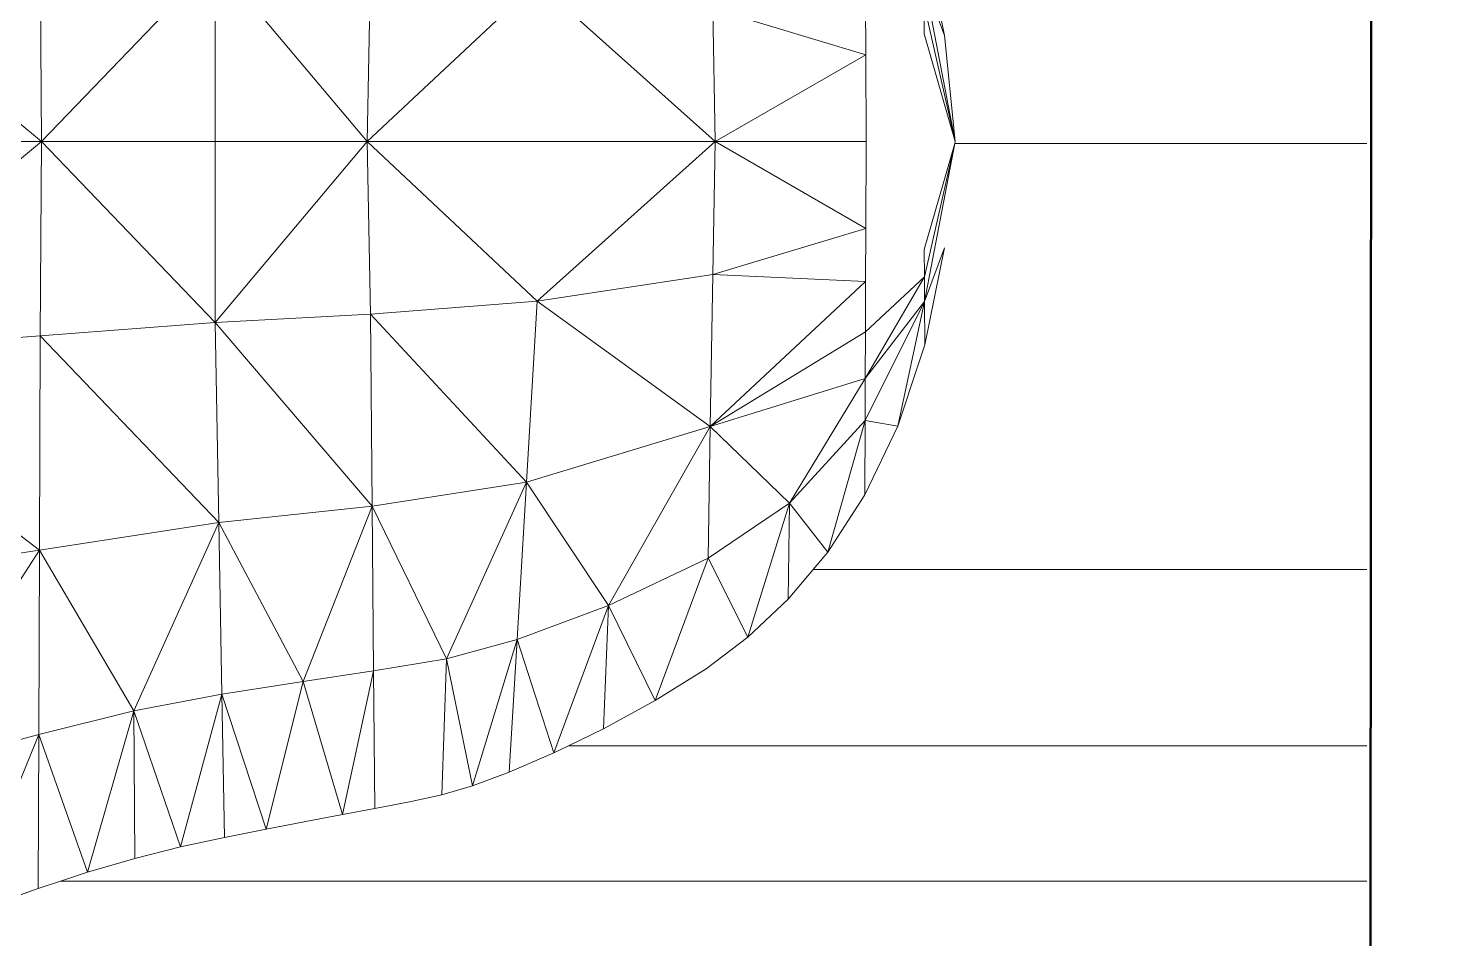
# Model space of a CAD drawing. Header units: centimetres. Extents: x -48696 to 156237, y -5617 to 29024.
# Drawn here: x 88713.123 to 88716.455, y 12979.361 to 12981.497 of the extents above; entities that cross this region are included whole.
import ezdxf

# ---------------------------------------------------------------- set-up
doc = ezdxf.new("R2010")
doc.units = ezdxf.units.CM
doc.layers.add('Moveis', color=1, linetype='Continuous', lineweight=9)
doc.layers.add('Parede Baixa', color=5, linetype='Continuous', lineweight=50)
doc.layers.add('Piso', color=55, linetype='Continuous')

# ---------------------------------------------------------------- blocks, each defined once
blk = doc.blocks.new('o')
at = {"layer": 'Moveis'}
for points in [[(12555.5235, 3260.1203), (12554.9582, 3259.6499), (12554.9611, 3260.0768)], [(12555.5235, 3259.6499), (12554.9582, 3259.6499), (12555.5235, 3260.1203)], [(12554.9611, 3260.0768), (12554.9582, 3259.6499), (12554.5757, 3260.0476)], [(12554.5757, 3260.0476), (12554.2411, 3259.6499), (12554.2343, 3260.0297)], [(12554.5757, 3259.6499), (12554.2411, 3259.6499), (12554.5757, 3260.0476)], [(12554.9582, 3259.6499), (12554.5757, 3259.6499), (12554.5757, 3260.0476)], [(12554.2411, 3259.6499), (12553.8673, 3260.0011), (12554.2343, 3260.0297)], [(12553.0147, 3260.0018), (12552.9473, 3259.6499), (12552.9707, 3259.8836)], [(12553.8673, 3260.0011), (12553.4754, 3259.6499), (12553.4806, 3259.9421)], [(12554.2411, 3259.6499), (12553.4754, 3259.6499), (12553.8673, 3260.0011)], [(12553.0154, 3259.8869), (12552.9473, 3259.6499), (12553.015, 3259.9474)], [(12553.4806, 3259.9421), (12553.144, 3259.8406), (12553.1444, 3259.9573)], [(12553.4806, 3259.9421), (12553.4754, 3259.6499), (12553.144, 3259.8406)], [(12553.4754, 3259.6499), (12553.1432, 3259.6499), (12553.144, 3259.8406)], [(12553.0154, 3259.4128), (12553.015, 3259.3523), (12552.9482, 3259.6459)], [(12553.4754, 3259.6499), (12553.144, 3259.4591), (12553.1432, 3259.6499)], [(12553.4806, 3259.3576), (12553.144, 3259.4591), (12553.4754, 3259.6499)], [(12554.2411, 3259.6499), (12553.8673, 3259.2987), (12553.4754, 3259.6499)], [(12553.8673, 3259.2987), (12553.4806, 3259.3576), (12553.4754, 3259.6499)], [(12554.2411, 3259.6499), (12554.2343, 3259.27), (12553.8673, 3259.2987)], [(12554.5757, 3259.2521), (12554.2343, 3259.27), (12554.2411, 3259.6499)], [(12554.5757, 3259.2521), (12554.2411, 3259.6499), (12554.5757, 3259.6499)], [(12554.9582, 3259.6499), (12554.5757, 3259.2521), (12554.5757, 3259.6499)], [(12554.9611, 3259.2229), (12554.5757, 3259.2521), (12554.9582, 3259.6499)], [(12555.5235, 3259.1794), (12554.9611, 3259.2229), (12554.9582, 3259.6499)], [(12555.5235, 3259.1794), (12554.9582, 3259.6499), (12555.5235, 3259.6499)], [(12553.4806, 3259.3576), (12553.1444, 3259.3424), (12553.144, 3259.4591)], [(12553.1453, 3259.1288), (12553.0147, 3259.2979), (12553.015, 3259.3523)], [(12553.1453, 3259.1288), (12553.015, 3259.3523), (12553.1449, 3259.2316)], [(12553.4863, 3259.0228), (12553.1444, 3259.3424), (12553.4806, 3259.3576)], [(12553.8673, 3259.2987), (12553.4863, 3259.0228), (12553.4806, 3259.3576)], [(12553.4863, 3259.0228), (12553.1449, 3259.2316), (12553.1444, 3259.3424)], [(12553.1457, 3259.036), (12553.0739, 3259.0236), (12553.0147, 3259.2979)], [(12553.1457, 3259.036), (12553.0147, 3259.2979), (12553.1453, 3259.1288)], [(12553.8909, 3258.9003), (12553.4863, 3259.0228), (12553.8673, 3259.2987)], [(12554.2343, 3259.27), (12553.8909, 3258.9003), (12553.8673, 3259.2987)], [(12554.2343, 3259.27), (12554.2306, 3258.8479), (12553.8909, 3258.9003)], [(12554.5757, 3259.2521), (12554.2306, 3258.8479), (12554.2343, 3259.27)], [(12553.4863, 3259.0228), (12553.1453, 3259.1288), (12553.1449, 3259.2316)], [(12554.5757, 3259.2521), (12554.5679, 3258.8119), (12554.2306, 3258.8479)], [(12554.9611, 3259.2229), (12554.5679, 3258.8119), (12554.5757, 3259.2521)], [(12554.9627, 3258.7512), (12554.5679, 3258.8119), (12554.9611, 3259.2229)], [(12555.5235, 3259.1794), (12554.9627, 3258.7512), (12554.9611, 3259.2229)], [(12555.5727, 3258.6586), (12554.9627, 3258.7512), (12555.5235, 3259.1794)], [(12553.4863, 3259.0228), (12553.3123, 3258.8548), (12553.1453, 3259.1288)], [(12553.3123, 3258.8548), (12553.1457, 3259.036), (12553.1453, 3259.1288)], [(12553.2278, 3258.7466), (12553.1464, 3258.8725), (12553.1457, 3259.036)], [(12553.3123, 3258.8548), (12553.2278, 3258.7466), (12553.1457, 3259.036)], [(12553.4913, 3258.7331), (12553.3123, 3258.8548), (12553.4863, 3259.0228)], [(12553.7102, 3258.6291), (12553.4913, 3258.7331), (12553.4863, 3259.0228)], [(12553.8909, 3258.9003), (12553.7102, 3258.6291), (12553.4863, 3259.0228)], [(12553.9113, 3258.5542), (12553.7102, 3258.6291), (12553.8909, 3258.9003)], [(12554.2306, 3258.8479), (12554.067, 3258.5122), (12553.8909, 3258.9003)], [(12554.067, 3258.5122), (12553.9113, 3258.5542), (12553.8909, 3258.9003)], [(12553.4913, 3258.7331), (12553.404, 3258.5593), (12553.3123, 3258.8548)], [(12553.404, 3258.5593), (12553.3147, 3258.6432), (12553.3123, 3258.8548)], [(12554.2306, 3258.8479), (12554.2274, 3258.4853), (12554.067, 3258.5122)], [(12554.3823, 3258.462), (12554.2274, 3258.4853), (12554.2306, 3258.8479)], [(12554.5679, 3258.8119), (12554.3823, 3258.462), (12554.2306, 3258.8479)], [(12554.5679, 3258.8119), (12554.5612, 3258.4341), (12554.3823, 3258.462)], [(12554.7549, 3258.3976), (12554.5612, 3258.4341), (12554.5679, 3258.8119)], [(12554.9627, 3258.7512), (12554.7549, 3258.3976), (12554.5679, 3258.8119)], [(12553.7102, 3258.6291), (12553.6074, 3258.4201), (12553.4913, 3258.7331)], [(12554.964, 3258.3453), (12554.7549, 3258.3976), (12554.9627, 3258.7512)], [(12555.5727, 3258.6586), (12555.2809, 3258.2606), (12554.9627, 3258.7512)], [(12555.2809, 3258.2606), (12554.964, 3258.3453), (12554.9627, 3258.7512)], [(12553.7212, 3258.3581), (12553.6074, 3258.4201), (12553.7102, 3258.6291)], [(12553.9113, 3258.5542), (12553.8305, 3258.3051), (12553.7102, 3258.6291)], [(12553.9286, 3258.2628), (12553.8305, 3258.3051), (12553.9113, 3258.5542)], [(12554.0092, 3258.2327), (12553.9286, 3258.2628), (12553.9113, 3258.5542)], [(12554.067, 3258.5122), (12554.0092, 3258.2327), (12553.9113, 3258.5542)], [(12554.0769, 3258.2127), (12554.0092, 3258.2327), (12554.067, 3258.5122)], [(12554.2954, 3258.1695), (12554.2248, 3258.1827), (12554.2274, 3258.4853)], [(12554.3823, 3258.462), (12554.2954, 3258.1695), (12554.2274, 3258.4853)], [(12554.5612, 3258.4341), (12554.4636, 3258.1373), (12554.3823, 3258.462)], [(12554.5612, 3258.4341), (12554.5556, 3258.119), (12554.4636, 3258.1373)], [(12554.6519, 3258.098), (12554.5556, 3258.119), (12554.5612, 3258.4341)], [(12554.7549, 3258.3976), (12554.6519, 3258.098), (12554.5612, 3258.4341)], [(12554.7549, 3258.3976), (12554.7523, 3258.073), (12554.6519, 3258.098)], [(12554.8567, 3258.0426), (12554.7523, 3258.073), (12554.7549, 3258.3976)], [(12554.964, 3258.3453), (12554.8567, 3258.0426), (12554.7549, 3258.3976)], [(12555.1252, 3257.9503), (12554.9651, 3258.0063), (12554.964, 3258.3453)], [(12555.2809, 3258.2606), (12555.1252, 3257.9503), (12554.964, 3258.3453)]]:
    blk.add_3dface(points, dxfattribs=at)
for points, invisible_edges in [([(12552.0413, 3259.6459), (12553.0141, 3260.0972), (12552.9707, 3259.8836)], 13), ([(12552.0413, 3259.6459), (12552.9707, 3259.8836), (12552.9473, 3259.6499)], 13), ([(12552.9482, 3259.6459), (12552.0413, 3259.6459), (12552.9473, 3259.6499)], 2), ([(12553.0281, 3259.1608), (12552.0413, 3259.6459), (12553.0141, 3259.2026)], 3), ([(12553.0141, 3259.2026), (12552.0413, 3259.6459), (12552.9707, 3259.4161)], 3), ([(12552.9707, 3259.4161), (12552.0413, 3259.6459), (12552.9482, 3259.6459)], 13), ([(12553.0147, 3259.2979), (12552.9707, 3259.4161), (12552.9482, 3259.6459)], 2), ([(12553.0147, 3259.2979), (12553.0281, 3259.1608), (12553.0141, 3259.2026)], 1), ([(12553.0281, 3259.1608), (12553.0147, 3259.2979), (12553.0739, 3259.0236)], 1), ([(12552.0413, 3258.7088), (12553.0281, 3259.1608), (12553.0739, 3259.0236)], 13), ([(12552.0413, 3258.7088), (12553.0739, 3259.0236), (12553.1464, 3258.8725)], 13), ([(12552.0413, 3258.7088), (12553.1464, 3258.8725), (12553.2278, 3258.7466)], 13), ([(12552.0413, 3258.7088), (12553.2278, 3258.7466), (12553.2596, 3258.7088)], 1), ([(12553.4913, 3258.7331), (12553.4955, 3258.4901), (12553.404, 3258.5593)], 1), ([(12553.4955, 3258.4901), (12553.4913, 3258.7331), (12553.6074, 3258.4201)], 1), ([(12552.0413, 3258.3206), (12553.2596, 3258.7088), (12553.3147, 3258.6432)], 13), ([(12552.0413, 3258.3206), (12553.3147, 3258.6432), (12553.404, 3258.5593)], 13), ([(12553.7102, 3258.6291), (12553.7985, 3258.3206), (12553.7212, 3258.3581)], 1), ([(12553.7985, 3258.3206), (12553.7102, 3258.6291), (12553.8305, 3258.3051)], 1), ([(12552.0413, 3258.3206), (12553.404, 3258.5593), (12553.4955, 3258.4901)], 13), ([(12554.2274, 3258.4853), (12554.0769, 3258.2127), (12554.067, 3258.5122)], 1), ([(12552.0413, 3258.3206), (12553.4955, 3258.4901), (12553.6074, 3258.4201)], 13), ([(12554.0769, 3258.2127), (12554.2274, 3258.4853), (12554.1444, 3258.1978)], 3), ([(12554.1444, 3258.1978), (12554.2274, 3258.4853), (12554.2248, 3258.1827)], 1), ([(12554.3823, 3258.462), (12554.3761, 3258.1542), (12554.2954, 3258.1695)], 1), ([(12554.3761, 3258.1542), (12554.3823, 3258.462), (12554.4636, 3258.1373)], 1), ([(12552.0413, 3258.3206), (12553.6074, 3258.4201), (12553.7212, 3258.3581)], 13), ([(12552.0413, 3258.3206), (12553.7212, 3258.3581), (12553.7985, 3258.3206)], 1), ([(12554.964, 3258.3453), (12554.916, 3258.0228), (12554.8567, 3258.0426)], 1), ([(12554.916, 3258.0228), (12554.964, 3258.3453), (12554.9651, 3258.0063)], 1), ([(12552.0413, 3258.0228), (12553.7985, 3258.3206), (12553.8305, 3258.3051)], 13), ([(12552.0413, 3258.0228), (12553.8305, 3258.3051), (12553.9286, 3258.2628)], 13), ([(12552.0413, 3258.0228), (12553.9286, 3258.2628), (12554.0092, 3258.2327)], 13), ([(12552.0413, 3258.0228), (12554.0092, 3258.2327), (12554.0769, 3258.2127)], 13), ([(12552.0413, 3258.0228), (12554.0769, 3258.2127), (12554.916, 3258.0228)], 3), ([(12554.916, 3258.0228), (12554.0769, 3258.2127), (12554.1444, 3258.1978)], 13), ([(12554.916, 3258.0228), (12554.1444, 3258.1978), (12554.2248, 3258.1827)], 13), ([(12554.916, 3258.0228), (12554.2248, 3258.1827), (12554.2954, 3258.1695)], 13), ([(12554.916, 3258.0228), (12554.2954, 3258.1695), (12554.3761, 3258.1542)], 13), ([(12554.916, 3258.0228), (12554.3761, 3258.1542), (12554.4636, 3258.1373)], 13), ([(12554.916, 3258.0228), (12554.4636, 3258.1373), (12554.5556, 3258.119)], 13), ([(12554.916, 3258.0228), (12554.5556, 3258.119), (12554.6519, 3258.098)], 13), ([(12554.916, 3258.0228), (12554.6519, 3258.098), (12554.7523, 3258.073)], 13), ([(12554.916, 3258.0228), (12554.7523, 3258.073), (12554.8567, 3258.0426)], 1), ([(12555.1252, 3257.9503), (12554.916, 3258.0228), (12554.9651, 3258.0063)], 1), ([(12552.0413, 3257.8355), (12555.1252, 3257.9503), (12555.2938, 3257.8971)], 13)]:
    blk.add_3dface(points, dxfattribs=dict(at, invisible_edges=invisible_edges))

msp = doc.modelspace()

# ---------------------------------------------------------------- hatches: boundary and pattern name
at = {"layer": 'Piso'}
h = msp.add_hatch(dxfattribs=at)
h.set_pattern_fill('ANSI37', color=256, scale=13.333333, angle=45)
h.set_pattern_definition([(90, (107309.408, -5346.1), (-42.33333, 3e-14), []), (180, (107309.408, -5346.1), (-3e-14, -42.33333), [])])
edge = h.paths.add_edge_path()
edge.add_line((88716.39943, 12987.23998), (88556.25896, 12987.11077))
edge.add_line((88556.25896, 12987.11077), (88556.18834, 12925.61088))
edge.add_line((88556.18834, 12925.61088), (88558.21646, 12925.60856))
edge.add_line((88558.21646, 12925.60856), (88558.20725, 12917.58448))
edge.add_line((88558.20725, 12917.58448), (88553.20728, 12917.6143))
edge.add_line((88553.20728, 12917.6143), (88553.16285, 12836.11431))
edge.add_line((88553.16285, 12836.11431), (88553.16228, 12835.61431))
edge.add_line((88553.16228, 12835.61431), (88556.16228, 12835.61087))
edge.add_line((88556.16228, 12835.61087), (88556.16572, 12838.61087))
edge.add_line((88556.16572, 12838.61087), (88628.66567, 12838.52762))
edge.add_line((88628.66567, 12838.52762), (88628.66969, 12842.02762))
edge.add_line((88628.66969, 12842.02762), (88625.6489, 12842.11456))
edge.add_line((88625.6489, 12842.11456), (88625.6489, 12847.76356))
edge.add_line((88625.6489, 12847.76356), (88633.63593, 12847.76356))
edge.add_line((88633.63593, 12847.76356), (88633.98104, 12847.28934))
edge.add_line((88633.98104, 12847.28934), (88633.98104, 12841.84115))
edge.add_line((88633.98104, 12841.84115), (88631.16969, 12842.02475))
edge.add_line((88631.16969, 12842.02475), (88631.16969, 12838.52475))
edge.add_line((88631.16969, 12838.52475), (88635.16572, 12838.61087))
edge.add_line((88635.16572, 12838.61087), (88635.16222, 12835.52016))
edge.add_line((88635.16222, 12835.52016), (88631.16223, 12835.52475))
edge.add_line((88631.16223, 12835.52475), (88631.15821, 12832.02475))
edge.add_line((88631.15821, 12832.02475), (88633.89964, 12832.03478))
edge.add_line((88633.89964, 12832.03478), (88633.65476, 12829.02189))
edge.add_line((88633.65476, 12829.02189), (88633.65476, 12826.39315))
edge.add_line((88633.65476, 12826.39315), (88625.92324, 12826.39315))
edge.add_line((88625.92324, 12826.39315), (88626.15477, 12829.0305))
edge.add_line((88626.15477, 12829.0305), (88626.15477, 12832.27499))
edge.add_line((88626.15477, 12832.27499), (88628.65821, 12832.02762))
edge.add_line((88628.65821, 12832.02762), (88628.66223, 12835.52762))
edge.add_line((88628.66223, 12835.52762), (88558.16227, 12835.60857))
edge.add_line((88558.16227, 12835.60857), (88558.15079, 12825.60858))
edge.add_line((88558.15079, 12825.60858), (88556.15503, 12825.60974))
edge.add_line((88556.15503, 12825.60974), (88556.15416, 12824.11087))
edge.add_line((88556.15416, 12824.11087), (88666.0803, 12824.06312))
edge.add_line((88666.0803, 12824.06312), (88666.12732, 12904.6682))
edge.add_line((88666.12732, 12904.6682), (88712.02909, 12904.6682))
edge.add_line((88712.02909, 12904.6682), (88711.9417, 12906.61073))
edge.add_line((88711.9417, 12906.61073), (88710.30697, 12907.35492))
edge.add_line((88710.30697, 12907.35492), (88710.53816, 12925.15884))
edge.add_line((88710.53816, 12925.15884), (88714.60714, 12925.106))
edge.add_line((88714.60714, 12925.106), (88713.60559, 12920.52145))
edge.add_line((88713.60559, 12920.52145), (88712.02909, 12908.9959))
edge.add_line((88712.02909, 12908.9959), (88716.23285, 12908.9959))
edge.add_line((88716.23285, 12908.9959), (88716.25083, 12939.81892))
edge.add_line((88716.25083, 12939.81892), (88711.84101, 12939.81892))
edge.add_line((88711.84101, 12939.81892), (88711.84101, 12942.10199))
edge.add_line((88711.84101, 12942.10199), (88708.89505, 12942.10199))
edge.add_line((88708.89505, 12942.10199), (88708.89505, 12926.68647))
edge.add_line((88708.89505, 12926.68647), (88657.25129, 12925.04136))
edge.add_line((88657.25129, 12925.04136), (88651.4298, 12930.31531))
edge.add_line((88651.4298, 12930.31531), (88649.66997, 12938.56428))
edge.add_line((88649.66997, 12938.56428), (88649.66997, 12964.39305))
edge.add_line((88649.66997, 12964.39305), (88662.80192, 12968.31471))
edge.add_line((88662.80192, 12968.31471), (88708.89505, 12965.64462))
edge.add_line((88708.89505, 12965.64462), (88708.89505, 12948.27545))
edge.add_line((88708.89505, 12948.27545), (88711.03168, 12948.37294))
edge.add_line((88711.03168, 12948.37294), (88711.05017, 12950.26695))
edge.add_line((88711.05017, 12950.26695), (88713.16171, 12950.24633))
edge.add_line((88713.16171, 12950.24633), (88713.17989, 12952.87539))
edge.add_line((88713.17989, 12952.87539), (88716.25798, 12952.07667))
edge.add_line((88716.25798, 12952.07667), (88716.26944, 12971.72073))
edge.add_line((88716.26944, 12971.72073), (88711.33916, 12971.72361))
edge.add_line((88711.33916, 12971.72361), (88711.33857, 12970.70377))
edge.add_line((88711.33857, 12970.70377), (88709.19612, 12971.29258))
edge.add_line((88709.19612, 12971.29258), (88706.51727, 12978.30324))
edge.add_line((88706.51727, 12978.30324), (88706.51727, 12985.34005))
edge.add_line((88706.51727, 12985.34005), (88716.27738, 12985.33436))
edge.add_line((88716.27738, 12985.33436), (88716.27849, 12987.23988))

# ---------------------------------------------------------------- linework, layer by layer
at = {"layer": 'Parede Baixa'}
msp.add_line((88716.18329, 12824.01754), (88716.45464, 13289.24434), dxfattribs=at)

# ---------------------------------------------------------------- block references
at = {"layer": 'Parede Baixa', "xscale": -1.066666666666667, "yscale": 1.066666666666667, "zscale": 1.066666666666667}
msp.add_blockref('o', (102105.10925, 9504.27115), dxfattribs=at)

doc.saveas('drawing.dxf')
